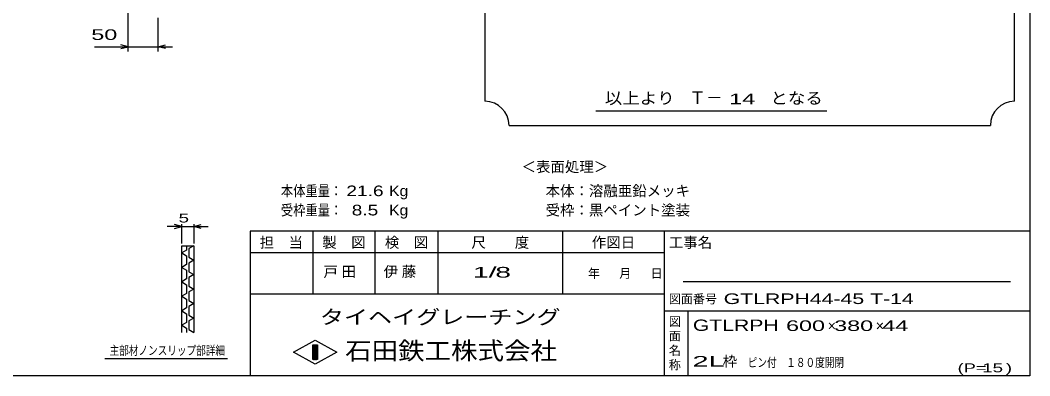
# Model space of a CAD drawing. Units: millimetres, scale not verified. Extents: x -1456 to 1389, y -1026 to 839.
# Drawn here: x -289 to 1389, y -921 to -331 of the extents above; entities that cross this region are included whole.
import ezdxf
from ezdxf.enums import TextEntityAlignment as Align

# ---------------------------------------------------------------- set-up
doc = ezdxf.new("R2010")
doc.units = ezdxf.units.MM
doc.header["$LTSCALE"] = 8
for name, color, linetype, lineweight in [('0_2', 150, 'Continuous', 25), ('22', 4, 'Continuous', 25), ('24', 2, 'Continuous', 25), ('32', 4, 'Continuous', 25)]:
    doc.layers.add(name, color=color, linetype=linetype, lineweight=lineweight)
doc.styles.add('ベクトル', font='')
doc.styles.get('ベクトル').set_extended_font_data('ベクトル')

msp = doc.modelspace()

# ---------------------------------------------------------------- linework, layer by layer
at = {"layer": '0_2'}
for p, q in [((1388.8, 838.8), (1388.8, -921.2)), ((1388.8, -681.2), (92.8, -681.2)), ((92.8, -681.2), (92.8, -921.2)), ((196.8, -681.2), (196.8, -785.2)), ((300.8, -785.2), (300.8, -681.2)), ((404.8, -681.2), (404.8, -785.2)), ((612.8, -785.2), (612.8, -681.2)), ((780.8, -681.2), (780.8, -921.2)), ((780.8, -717.2), (92.8, -717.2)), ((1356.8, -765.2), (812.8, -765.2)), ((92.8, -785.2), (780.8, -785.2)), ((780.8, -813.2), (1388.8, -813.2)), ((820.8, -921.2), (820.8, -813.2)), ((164.8, -882), (200.8, -862)), ((196.8, -870), (204.8, -870)), ((196.8, -894), (196.8, -870)), ((196.8, -870), (198.4, -870)), ((198.4, -870), (198.4, -894)), ((200, -894), (200, -870)), ((200, -870), (201.6, -870)), ((200.8, -862), (236.8, -882)), ((201.6, -870), (201.6, -894)), ((203.2, -894), (203.2, -870)), ((203.2, -870), (204.8, -870)), ((204.8, -870), (204.8, -894)), ((204.8, -870), (204.8, -894)), ((200.8, -902), (164.8, -882)), ((236.8, -882), (200.8, -902)), ((204.8, -894), (196.8, -894)), ((198.4, -894), (200, -894)), ((201.6, -894), (203.2, -894)), ((1388.8, -921.2), (-1379.2, -921.2))]:
    msp.add_line(p, q, dxfattribs=at)
at = {"layer": '22'}
for p, q in [((-110, -382.5), (-110, -198.5)), ((-60, -382.5), (-60, -326.5)), ((-166, -374.5), (-110, -374.5)), ((-110, -374.5), (-122, -371.3)), ((-122, -377.7), (-110, -374.5)), ((-110, -374.5), (-60, -374.5)), ((-60, -374.5), (-48, -371.3)), ((-48, -377.7), (-60, -374.5)), ((-60, -374.5), (-36, -374.5))]:
    msp.add_line(p, q, dxfattribs=at)
at = {"layer": '24', "color": 4}
for p, q in [((483.2, 774.8), (483.2, -465.2)), ((1363.2, -465.2), (1363.2, 774.8)), ((667.2, -481.2), (1051.2, -481.2)), ((523.2, -505.2), (1323.2, -505.2))]:
    msp.add_line(p, q, dxfattribs=at)
for centre, start, end in [((483.2, -505.2), 0, 90), ((1363.2, -505.2), 90, 180)]:
    msp.add_arc(centre, 40, start, end, dxfattribs=at)
at = {"layer": '32'}
for p, q in [((-20.8, -673.2), (-32.8, -670)), ((-20.8, -701.2), (-20.8, -669.2)), ((-0.8, -669.2), (-0.8, -701.2)), ((-0.8, -673.2), (11.2, -670)), ((-20.8, -673.2), (-44.8, -673.2)), ((-32.8, -676.4), (-20.8, -673.2)), ((-20.8, -673.2), (-0.8, -673.2)), ((11.2, -676.4), (-0.8, -673.2)), ((-0.8, -673.2), (23.2, -673.2)), ((-20.8, -705.2), (-0.8, -705.2)), ((-20.8, -849.2), (-20.8, -705.2)), ((-12.8, -712.4), (-20.8, -717.2)), ((-20.8, -717.2), (-12.8, -722)), ((-12.8, -705.2), (-12.8, -712.4)), ((-0.8, -705.2), (-8.8, -710)), ((-8.8, -710), (-8.8, -724.4)), ((-0.8, -705.2), (-0.8, -849.2)), ((-12.8, -736.4), (-20.8, -741.2)), ((-12.8, -722), (-12.8, -736.4)), ((-8.8, -724.4), (-0.8, -729.2)), ((-0.8, -729.2), (-8.8, -734)), ((-8.8, -734), (-8.8, -748.4)), ((-20.8, -741.2), (-12.8, -746)), ((-12.8, -746), (-12.8, -760.4)), ((-8.8, -748.4), (-0.8, -753.2)), ((-0.8, -753.2), (-8.8, -758)), ((-12.8, -760.4), (-20.8, -765.2)), ((-20.8, -765.2), (-12.8, -770)), ((-12.8, -770), (-12.8, -784.4)), ((-8.8, -758), (-8.8, -772.4)), ((-12.8, -784.4), (-20.8, -789.2)), ((-8.8, -772.4), (-0.8, -777.2)), ((-0.8, -777.2), (-8.8, -782)), ((-8.8, -782), (-8.8, -796.4)), ((-20.8, -789.2), (-12.8, -794)), ((-12.8, -794), (-12.8, -808.4)), ((-8.8, -796.4), (-0.8, -801.2)), ((-0.8, -801.2), (-8.8, -806)), ((-12.8, -808.4), (-20.8, -813.2)), ((-20.8, -813.2), (-12.8, -818)), ((-12.8, -818), (-12.8, -832.4)), ((-8.8, -806), (-8.8, -820.4)), ((-8.8, -820.4), (-0.8, -825.2)), ((-12.8, -832.4), (-20.8, -837.2)), ((-20.8, -837.2), (-12.8, -842)), ((-0.8, -825.2), (-8.8, -830)), ((-8.8, -830), (-8.8, -844.4)), ((-12.8, -842), (-12.8, -849.2)), ((-8.8, -844.4), (-0.8, -849.2)), ((55.2, -893.2), (-148.8, -893.2))]:
    msp.add_line(p, q, dxfattribs=at)

# ---------------------------------------------------------------- texts
at = {"layer": '0_2', "style": 'ベクトル'}
for s, height, p in [('担\u3000当', 17.6, (108.8, -699.6)), ('製\u3000図', 17.6, (212.8, -699.6)), ('検\u3000図', 17.6, (316.8, -699.6)), ('尺\u3000\u3000度', 17.6, (460.8, -699.6)), ('作図日', 17.6, (660.8, -699.6)), ('工事名', 17.6, (788.8, -699.6)), ('年', 14.7, (654.4, -751.2)), ('月', 14.7, (706.4, -751.2)), ('日', 14.7, (758.4, -751.2)), ('図面番号', 14.66, (788.8, -793.6)), ('図', 14.7, (788.8, -831.2)), ('面', 14.7, (788.8, -855.2)), ('名', 14.7, (788.8, -879.2)), ('称', 14.7, (788.8, -903.2))]:
    msp.add_text(s, height=height, dxfattribs=at).set_placement(p, align=Align.MIDDLE_LEFT)
at = {"layer": '0_2', "color": 222, "style": 'ベクトル'}
for s, height, width, p in [('タイヘイグレーチング', 23.46, 1.25, (208.8, -823.6)), ('石田鉄工株式会社', 29.33, 1.1, (250.8, -879.6))]:
    msp.add_text(s, height=height, dxfattribs=dict(at, width=width)).set_placement(p, align=Align.MIDDLE_LEFT)
at = {"layer": '22', "color": 2, "style": 'ベクトル'}
for s, height, width, p in [(' 50 ', 17.6, 1.65, (-182, -354.5)), ('本体重量：', 17.6, 0.85, (144, -614)), (' 21.6', 17.6, 1.35, (244, -614)), ('Kg', 17.6, 1.1, (324, -614)), ('受枠重量：', 17.6, 0.85, (144, -646)), ('  8.5', 17.6, 1.35, (244, -646)), ('Kg', 17.6, 1.1, (324, -646)), ('1/', 17.6, 2, (463.2, -749.2)), (' 8 ', 17.6, 2, (487.2, -749.2)), ('GTLRPH44-45 T-14', 17.6, 1.5, (880, -793.2)), ('GTLRPH', 18.77, 1.4, (828.8, -837.2)), (' 600 ', 17.6, 1.65, (972.8, -838)), (' 380 ', 17.6, 1.65, (1052.8, -838)), (' 44 ', 17.6, 1.65, (1132.8, -838)), ('2L', 17.6, 2.05, (828, -897.2)), ('ピン付', 14.66, 0.8, (920, -899.2)), ('\u3000１８０度開閉', 14.66, 0.8, (968, -899.2)), ('(P=', 14.66, 1.55, (1268.8, -908)), (' 15 ', 14.66, 1.6, (1300.8, -908)), (')', 14.7, 1.6, (1348.8, -908))]:
    msp.add_text(s, height=height, dxfattribs=dict(at, width=width)).set_placement(p, align=Align.MIDDLE_LEFT)
for s, p in [('＜表面処理＞', (544, -574)), ('本体：', (584, -614)), ('溶融亜鉛メッキ', (656, -614)), ('受枠：', (584, -646)), ('黒ペイント塗装', (656, -646)), ('×', (1052.8, -838)), ('×', (1132.8, -838)), ('枠', (878.4, -897.2))]:
    msp.add_text(s, height=17.6, dxfattribs=at).set_placement(p, align=Align.MIDDLE_LEFT)
at = {"layer": '22', "color": 2, "char_height": 17.6, "attachment_point": 4, "style": 'ベクトル'}
for s, insert in [('\\T1.25;戸田\u3000', (214.8, -749.2)), ('\\T1.25;伊藤\u3000', (314.8, -749.2))]:
    msp.add_mtext(s, dxfattribs=dict(at, insert=insert))
at = {"layer": '24', "style": 'ベクトル'}
for s, height, width, p in [('以上より\u3000', 19.35, 1.1, (682.4, -460)), (' 14 ', 17.6, 1.65, (878.4, -461.2)), ('となる', 19.35, 1.1, (957.6, -460))]:
    msp.add_text(s, height=height, dxfattribs=dict(at, width=width)).set_placement(p, align=Align.MIDDLE_LEFT)
msp.add_text('Ｔ－', height=20.53, dxfattribs=at).set_placement((822.4, -459.2), align=Align.MIDDLE_LEFT)
at = {"layer": '32', "color": 2, "style": 'ベクトル'}
for s, width, p in [(' 5 ', 1.6, (-34.8, -659.2)), ('主部材ノンスリップ部詳細', 0.8, (-140.8, -879.2))]:
    msp.add_text(s, height=14.66, dxfattribs=dict(at, width=width)).set_placement(p, align=Align.MIDDLE_LEFT)

doc.saveas('drawing.dxf')
